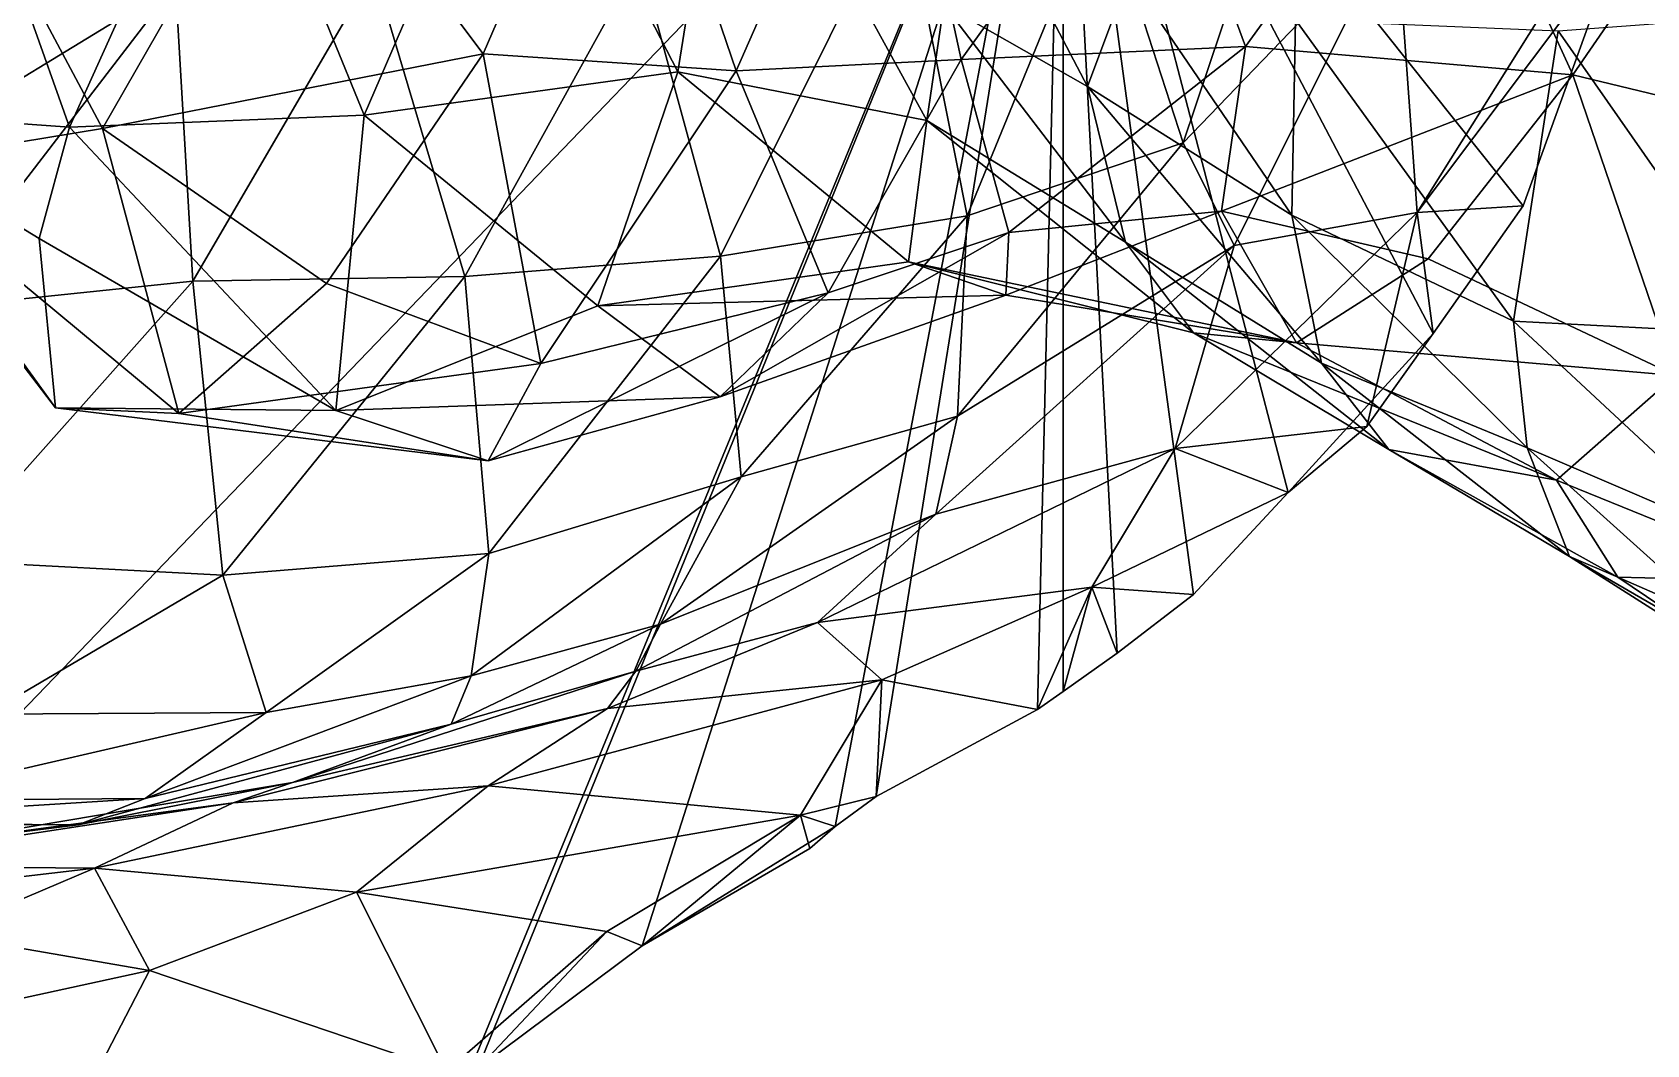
# Model space of a CAD drawing. Extents: x 373697 to 374058, y 6959904 to 6960301.
# Drawn here: x 373975.52 to 373998.59, y 6959944.92 to 6959959.4 of the extents above; entities that cross this region are included whole.
import ezdxf

# ---------------------------------------------------------------- set-up
doc = ezdxf.new("R2010")
doc.units = 0
doc.layers.add('Bht_Fk', color=7, linetype='CONTINUOUS')

msp = doc.modelspace()

# ---------------------------------------------------------------- linework, layer by layer
at = {"layer": 'Bht_Fk'}
for points in [[(373981.707, 6959944.401, 231.517), (373960.915, 6959934.672, 231.517), (373990.247, 6959965.161, 231.517)], [(373960.915, 6959965.161, 231.517), (373990.247, 6959965.161, 231.517), (373960.915, 6959934.672, 231.517)], [(373981.882, 6959944.582, 231.517), (373981.707, 6959944.401, 231.517), (373990.247, 6959965.161, 231.517)], [(373984.233, 6959946.336, 231.517), (373981.882, 6959944.582, 231.517), (373990.247, 6959965.161, 231.517)], [(373986.992, 6959948.041, 231.517), (373984.233, 6959946.336, 231.517), (373990.247, 6959965.161, 231.517)], [(373987.578, 6959948.47, 231.517), (373986.992, 6959948.041, 231.517), (373990.247, 6959965.161, 231.517)], [(373989.882, 6959949.716, 231.517), (373987.578, 6959948.47, 231.517), (373990.247, 6959965.161, 231.517)], [(373990.247, 6959949.975, 231.517), (373989.882, 6959949.716, 231.517), (373990.247, 6959965.161, 231.517)], [(373990.247, 6959965.161, 231.517), (373991.02, 6959950.522, 231.517), (373990.247, 6959949.975, 231.517)], [(373990.247, 6959965.161, 231.517), (373992.109, 6959951.359, 231.517), (373991.02, 6959950.522, 231.517)], [(373990.247, 6959965.161, 231.517), (373993.466, 6959952.818, 231.517), (373992.109, 6959951.359, 231.517)], [(373990.247, 6959965.161, 231.517), (373995.536, 6959955.089, 231.517), (373993.466, 6959952.818, 231.517)], [(373990.247, 6959965.161, 231.517), (373996.822, 6959956.917, 231.517), (373995.536, 6959955.089, 231.517)], [(373990.247, 6959965.161, 231.517), (373998.159, 6959960.611, 231.517), (373996.822, 6959956.917, 231.517)], [(373985.575, 6959958.845, 177.245), (373987.752, 6959963.792, 179.21), (373983.938, 6959963.659, 176.45)], [(373988.792, 6959959.007, 179.897), (373987.752, 6959963.792, 179.21), (373985.575, 6959958.845, 177.245)], [(373991.521, 6959962.805, 181.962), (373987.752, 6959963.792, 179.21), (373988.792, 6959959.007, 179.897)], [(373981.958, 6959959.089, 174.892), (373983.938, 6959963.659, 176.45), (373979.221, 6959962.734, 173.746)], [(373983.938, 6959963.659, 176.45), (373981.958, 6959959.089, 174.892), (373985.575, 6959958.845, 177.245)], [(373988.008, 6959963.552, 189.743), (373991.186, 6959960.201, 192.263), (373990.595, 6959958.619, 190.339)], [(373988.543, 6959959.789, 188.11), (373988.008, 6959963.552, 189.743), (373990.595, 6959958.619, 190.339)], [(373982.448, 6959963.285, 182.845), (373980.26, 6959958.212, 180.808), (373978.294, 6959963.018, 180.116)], [(373984.741, 6959958.833, 183.594), (373980.26, 6959958.212, 180.808), (373982.448, 6959963.285, 182.845)], [(373985.457, 6959963.32, 185.666), (373984.741, 6959958.833, 183.594), (373982.448, 6959963.285, 182.845)], [(373985.457, 6959963.32, 185.666), (373988.3, 6959958.136, 186.409), (373984.741, 6959958.833, 183.594)], [(373988.3, 6959958.136, 186.409), (373985.457, 6959963.32, 185.666), (373988.543, 6959959.789, 188.11)], [(373974.282, 6959962.989, 177.266), (373976.045, 6959958.038, 178.247), (373972.589, 6959958.288, 175.048)], [(373978.294, 6959963.018, 180.116), (373976.045, 6959958.038, 178.247), (373974.282, 6959962.989, 177.266)], [(373978.294, 6959963.018, 180.116), (373980.26, 6959958.212, 180.808), (373976.045, 6959958.038, 178.247)], [(373991.521, 6959962.805, 181.962), (373988.792, 6959959.007, 179.897), (373992.854, 6959959.191, 183.073)], [(373991.521, 6959962.805, 181.962), (373992.854, 6959959.191, 183.073), (373995.606, 6959963.001, 184.409)], [(373995.606, 6959963.001, 184.409), (373992.854, 6959959.191, 183.073), (373997.534, 6959958.789, 185.721)], [(373995.606, 6959963.001, 184.409), (373997.534, 6959958.789, 185.721), (374000.427, 6959962.997, 186.772)], [(373997.534, 6959958.789, 185.721), (374001.858, 6959957.746, 187.777), (374000.427, 6959962.997, 186.772)], [(373974.313, 6959962.152, 172.767), (373976.517, 6959958.021, 172.952), (373979.221, 6959962.734, 173.746)], [(373976.517, 6959958.021, 172.952), (373981.958, 6959959.089, 174.892), (373979.221, 6959962.734, 173.746)], [(373973.329, 6959957.496, 173.195), (373976.517, 6959958.021, 172.952), (373974.313, 6959962.152, 172.767)], [(373972.588, 6959961.813, 209.282), (373973.542, 6959957.628, 211.229), (373975.783, 6959961.752, 211.858)], [(373973.542, 6959957.628, 211.229), (373977.56, 6959960.086, 213.742), (373975.783, 6959961.752, 211.858)], [(373985.349, 6959956.196, 220.639), (373987.952, 6959961.428, 221.685), (373984.197, 6959960.431, 218.722)], [(373988.876, 6959956.77, 223.737), (373987.952, 6959961.428, 221.685), (373985.349, 6959956.196, 220.639)], [(373988.876, 6959956.77, 223.737), (373990.788, 6959961.444, 224.338), (373987.952, 6959961.428, 221.685)], [(373991.963, 6959957.817, 226.572), (373990.788, 6959961.444, 224.338), (373988.876, 6959956.77, 223.737)], [(373991.963, 6959957.817, 226.572), (373993.228, 6959961.577, 226.732), (373990.788, 6959961.444, 224.338)], [(373993.228, 6959961.577, 226.732), (373991.963, 6959957.817, 226.572), (373995.009, 6959960.98, 228.638)], [(373991.963, 6959957.817, 226.572), (373992.692, 6959956.348, 228.133), (373995.009, 6959960.98, 228.638)], [(373995.009, 6959960.98, 228.638), (373992.692, 6959956.348, 228.133), (373995.31, 6959956.821, 230.369)], [(373995.009, 6959960.98, 228.638), (373995.31, 6959956.821, 230.369), (373998.018, 6959961.148, 231.257)], [(373998.018, 6959961.148, 231.257), (373995.31, 6959956.821, 230.369), (373998.159, 6959960.611, 231.517)], [(373996.822, 6959956.917, 231.517), (373998.159, 6959960.611, 231.517), (373995.31, 6959956.821, 230.369)], [(373977.56, 6959960.086, 213.742), (373977.809, 6959955.839, 215.018), (373980.398, 6959960.277, 215.905)], [(373977.809, 6959955.839, 215.018), (373981.699, 6959955.904, 217.825), (373980.398, 6959960.277, 215.905)], [(373981.699, 6959955.904, 217.825), (373984.197, 6959960.431, 218.722), (373980.398, 6959960.277, 215.905)], [(373985.349, 6959956.196, 220.639), (373984.197, 6959960.431, 218.722), (373981.699, 6959955.904, 217.825)], [(373973.542, 6959957.628, 211.229), (373973.996, 6959955.445, 212.352), (373977.56, 6959960.086, 213.742)], [(373977.809, 6959955.839, 215.018), (373977.56, 6959960.086, 213.742), (373973.996, 6959955.445, 212.352)], [(373991.186, 6959960.201, 192.263), (373993.515, 6959956.782, 192.839), (373990.595, 6959958.619, 190.339)], [(373991.186, 6959960.201, 192.263), (373993.567, 6959959.572, 194.504), (373993.515, 6959956.782, 192.839)], [(373988.3, 6959958.136, 186.409), (373988.543, 6959959.789, 188.11), (373991.141, 6959956.398, 188.764)], [(373991.141, 6959956.398, 188.764), (373988.543, 6959959.789, 188.11), (373990.595, 6959958.619, 190.339)], [(373993.515, 6959956.782, 192.839), (373993.567, 6959959.572, 194.504), (373996.683, 6959955.265, 195.167)], [(373996.683, 6959955.265, 195.167), (373993.567, 6959959.572, 194.504), (373997.324, 6959959.416, 197.436)], [(373997.324, 6959959.416, 197.436), (374001.523, 6959959.725, 200.195), (374000.354, 6959955.078, 198.051)], [(374000.354, 6959955.078, 198.051), (373996.683, 6959955.265, 195.167), (373997.324, 6959959.416, 197.436)], [(373989.471, 6959956.535, 181.52), (373992.854, 6959959.191, 183.073), (373988.792, 6959959.007, 179.897)], [(373992.51, 6959956.841, 183.774), (373992.854, 6959959.191, 183.073), (373989.471, 6959956.535, 181.52)], [(373992.854, 6959959.191, 183.073), (373992.51, 6959956.841, 183.774), (373997.534, 6959958.789, 185.721)], [(373979.719, 6959955.807, 174.362), (373981.958, 6959959.089, 174.892), (373976.517, 6959958.021, 172.952)], [(373981.958, 6959959.089, 174.892), (373979.719, 6959955.807, 174.362), (373982.781, 6959954.66, 176.558)], [(373985.575, 6959958.845, 177.245), (373981.958, 6959959.089, 174.892), (373982.781, 6959954.66, 176.558)], [(373986.888, 6959955.673, 179.426), (373988.792, 6959959.007, 179.897), (373985.575, 6959958.845, 177.245)], [(373989.471, 6959956.535, 181.52), (373988.792, 6959959.007, 179.897), (373986.888, 6959955.673, 179.426)], [(373984.741, 6959958.833, 183.594), (373983.598, 6959955.484, 181.393), (373980.26, 6959958.212, 180.808)], [(373986.888, 6959955.673, 179.426), (373985.575, 6959958.845, 177.245), (373982.781, 6959954.66, 176.558)], [(373988.036, 6959956.116, 184.136), (373983.598, 6959955.484, 181.393), (373984.741, 6959958.833, 183.594)], [(373988.3, 6959958.136, 186.409), (373988.036, 6959956.116, 184.136), (373984.741, 6959958.833, 183.594)], [(373995.466, 6959956.156, 185.676), (373997.534, 6959958.789, 185.721), (373992.51, 6959956.841, 183.774)], [(373997.534, 6959958.789, 185.721), (373995.466, 6959956.156, 185.676), (373999, 6959954.489, 187.726)], [(374001.858, 6959957.746, 187.777), (373997.534, 6959958.789, 185.721), (373999, 6959954.489, 187.726)], [(373993.515, 6959956.782, 192.839), (373993.939, 6959954.666, 191.211), (373990.595, 6959958.619, 190.339)], [(373990.595, 6959958.619, 190.339), (373993.939, 6959954.666, 191.211), (373991.141, 6959956.398, 188.764)], [(373975.615, 6959956.447, 177.548), (373975.848, 6959954.027, 175.859), (373972.589, 6959958.288, 175.048)], [(373976.045, 6959958.038, 178.247), (373975.615, 6959956.447, 177.548), (373972.589, 6959958.288, 175.048)], [(373975.848, 6959954.027, 175.859), (373973.329, 6959957.496, 173.195), (373972.589, 6959958.288, 175.048)], [(373980.26, 6959958.212, 180.808), (373979.852, 6959953.988, 178.779), (373976.045, 6959958.038, 178.247)], [(373980.26, 6959958.212, 180.808), (373983.598, 6959955.484, 181.393), (373979.852, 6959953.988, 178.779)], [(373977.611, 6959953.948, 174.665), (373976.517, 6959958.021, 172.952), (373973.329, 6959957.496, 173.195)], [(373979.852, 6959953.988, 178.779), (373975.615, 6959956.447, 177.548), (373976.045, 6959958.038, 178.247)], [(373979.719, 6959955.807, 174.362), (373976.517, 6959958.021, 172.952), (373977.611, 6959953.948, 174.665)], [(373988.3, 6959958.136, 186.409), (373992.109, 6959955.099, 187.415), (373988.036, 6959956.116, 184.136)], [(373992.109, 6959955.099, 187.415), (373988.3, 6959958.136, 186.409), (373991.141, 6959956.398, 188.764)], [(373988.74, 6959953.907, 225.51), (373991.963, 6959957.817, 226.572), (373988.876, 6959956.77, 223.737)], [(373991.963, 6959957.817, 226.572), (373988.74, 6959953.907, 225.51), (373992.692, 6959956.348, 228.133)], [(373975.848, 6959954.027, 175.859), (373977.611, 6959953.948, 174.665), (373973.329, 6959957.496, 173.195)], [(373989.429, 6959955.64, 183.173), (373992.51, 6959956.841, 183.774), (373989.471, 6959956.535, 181.52)], [(373993.581, 6959954.958, 186.135), (373992.51, 6959956.841, 183.774), (373989.429, 6959955.64, 183.173)], [(373994.587, 6959953.763, 231.517), (373995.31, 6959956.821, 230.369), (373991.851, 6959953.447, 229.553)], [(373992.692, 6959956.348, 228.133), (373991.851, 6959953.447, 229.553), (373995.31, 6959956.821, 230.369)], [(373992.51, 6959956.841, 183.774), (373993.581, 6959954.958, 186.135), (373995.466, 6959956.156, 185.676)], [(373995.31, 6959956.821, 230.369), (373994.587, 6959953.763, 231.517), (373995.536, 6959955.089, 231.517)], [(373995.536, 6959955.089, 231.517), (373996.822, 6959956.917, 231.517), (373995.31, 6959956.821, 230.369)], [(373985.644, 6959953.04, 222.586), (373988.876, 6959956.77, 223.737), (373985.349, 6959956.196, 220.639)], [(373985.644, 6959953.04, 222.586), (373988.74, 6959953.907, 225.51), (373988.876, 6959956.77, 223.737)], [(373993.515, 6959956.782, 192.839), (373996.683, 6959955.265, 195.167), (373996.878, 6959953.456, 193.989)], [(373993.939, 6959954.666, 191.211), (373993.515, 6959956.782, 192.839), (373996.878, 6959953.456, 193.989)], [(373975.615, 6959956.447, 177.548), (373979.852, 6959953.988, 178.779), (373975.848, 6959954.027, 175.859)], [(373985.347, 6959954.183, 180.258), (373989.471, 6959956.535, 181.52), (373986.888, 6959955.673, 179.426)], [(373989.429, 6959955.64, 183.173), (373989.471, 6959956.535, 181.52), (373985.347, 6959954.183, 180.258)], [(373988.427, 6959952.509, 226.852), (373991.851, 6959953.447, 229.553), (373992.692, 6959956.348, 228.133)], [(373988.427, 6959952.509, 226.852), (373992.692, 6959956.348, 228.133), (373988.74, 6959953.907, 225.51)], [(373991.141, 6959956.398, 188.764), (373993.939, 6959954.666, 191.211), (373994.905, 6959953.432, 189.823)], [(373992.109, 6959955.099, 187.415), (373991.141, 6959956.398, 188.764), (373994.905, 6959953.432, 189.823)], [(373982.04, 6959951.945, 219.86), (373985.349, 6959956.196, 220.639), (373981.699, 6959955.904, 217.825)], [(373985.644, 6959953.04, 222.586), (373985.349, 6959956.196, 220.639), (373982.04, 6959951.945, 219.86)], [(373988.036, 6959956.116, 184.136), (373989.429, 6959955.64, 183.173), (373983.598, 6959955.484, 181.393)], [(373993.581, 6959954.958, 186.135), (373988.036, 6959956.116, 184.136), (373992.109, 6959955.099, 187.415)], [(373988.036, 6959956.116, 184.136), (373993.581, 6959954.958, 186.135), (373989.429, 6959955.64, 183.173)], [(373995.466, 6959956.156, 185.676), (373993.581, 6959954.958, 186.135), (373999, 6959954.489, 187.726)], [(373977.809, 6959955.839, 215.018), (373978.239, 6959951.638, 217.083), (373981.699, 6959955.904, 217.825)], [(373978.239, 6959951.638, 217.083), (373982.04, 6959951.945, 219.86), (373981.699, 6959955.904, 217.825)], [(373974.257, 6959951.845, 214.262), (373977.809, 6959955.839, 215.018), (373973.996, 6959955.445, 212.352)], [(373974.257, 6959951.845, 214.262), (373978.239, 6959951.638, 217.083), (373977.809, 6959955.839, 215.018)], [(373982.781, 6959954.66, 176.558), (373979.719, 6959955.807, 174.362), (373977.611, 6959953.948, 174.665)], [(373986.888, 6959955.673, 179.426), (373982.781, 6959954.66, 176.558), (373982.029, 6959953.271, 177.616)], [(373985.347, 6959954.183, 180.258), (373986.888, 6959955.673, 179.426), (373982.029, 6959953.271, 177.616)], [(373983.598, 6959955.484, 181.393), (373985.347, 6959954.183, 180.258), (373979.852, 6959953.988, 178.779)], [(373983.598, 6959955.484, 181.393), (373989.429, 6959955.64, 183.173), (373985.347, 6959954.183, 180.258)], [(374000.125, 6959952.067, 196.3), (373996.683, 6959955.265, 195.167), (374000.354, 6959955.078, 198.051)], [(373996.878, 6959953.456, 193.989), (373996.683, 6959955.265, 195.167), (374000.125, 6959952.067, 196.3)], [(373997.297, 6959952.996, 188.618), (373992.109, 6959955.099, 187.415), (373994.905, 6959953.432, 189.823)], [(373997.297, 6959952.996, 188.618), (373993.581, 6959954.958, 186.135), (373992.109, 6959955.099, 187.415)], [(373993.466, 6959952.818, 231.517), (373995.536, 6959955.089, 231.517), (373994.587, 6959953.763, 231.517)], [(373993.581, 6959954.958, 186.135), (373997.297, 6959952.996, 188.618), (373999, 6959954.489, 187.726)], [(373982.029, 6959953.271, 177.616), (373982.781, 6959954.66, 176.558), (373977.611, 6959953.948, 174.665)], [(373993.939, 6959954.666, 191.211), (373996.878, 6959953.456, 193.989), (373997.484, 6959951.903, 192.544)], [(373993.939, 6959954.666, 191.211), (373997.484, 6959951.903, 192.544), (373994.905, 6959953.432, 189.823)], [(374000.877, 6959951.54, 190.014), (373999, 6959954.489, 187.726), (373997.297, 6959952.996, 188.618)], [(373985.347, 6959954.183, 180.258), (373982.029, 6959953.271, 177.616), (373979.852, 6959953.988, 178.779)], [(373979.852, 6959953.988, 178.779), (373982.029, 6959953.271, 177.616), (373975.848, 6959954.027, 175.859)], [(373982.029, 6959953.271, 177.616), (373977.611, 6959953.948, 174.665), (373975.848, 6959954.027, 175.859)], [(373984.492, 6959950.936, 223.962), (373988.74, 6959953.907, 225.51), (373985.644, 6959953.04, 222.586)], [(373988.427, 6959952.509, 226.852), (373988.74, 6959953.907, 225.51), (373984.492, 6959950.936, 223.962)], [(373993.466, 6959952.818, 231.517), (373994.587, 6959953.763, 231.517), (373991.851, 6959953.447, 229.553)], [(373991.851, 6959953.447, 229.553), (373986.739, 6959950.96, 227.577), (373990.66, 6959951.465, 230.517)], [(373986.739, 6959950.96, 227.577), (373991.851, 6959953.447, 229.553), (373988.427, 6959952.509, 226.852)], [(373990.66, 6959951.465, 230.517), (373993.466, 6959952.818, 231.517), (373991.851, 6959953.447, 229.553)], [(373998.178, 6959951.606, 190.55), (373994.905, 6959953.432, 189.823), (373997.484, 6959951.903, 192.544)], [(373998.178, 6959951.606, 190.55), (373997.297, 6959952.996, 188.618), (373994.905, 6959953.432, 189.823)], [(374000.633, 6959950.076, 194.7), (373997.484, 6959951.903, 192.544), (373996.878, 6959953.456, 193.989)], [(374000.633, 6959950.076, 194.7), (373996.878, 6959953.456, 193.989), (374000.125, 6959952.067, 196.3)], [(373981.786, 6959950.195, 221.46), (373985.644, 6959953.04, 222.586), (373982.04, 6959951.945, 219.86)], [(373985.644, 6959953.04, 222.586), (373981.786, 6959950.195, 221.46), (373984.492, 6959950.936, 223.962)], [(373997.297, 6959952.996, 188.618), (373998.178, 6959951.606, 190.55), (374000.877, 6959951.54, 190.014)], [(373992.109, 6959951.359, 231.517), (373993.466, 6959952.818, 231.517), (373990.66, 6959951.465, 230.517)], [(373984.142, 6959950.263, 225.521), (373988.427, 6959952.509, 226.852), (373984.492, 6959950.936, 223.962)], [(373984.142, 6959950.263, 225.521), (373986.739, 6959950.96, 227.577), (373988.427, 6959952.509, 226.852)], [(373974.257, 6959951.845, 214.262), (373974.862, 6959949.647, 216.369), (373978.239, 6959951.638, 217.083)], [(373978.858, 6959949.675, 219.222), (373982.04, 6959951.945, 219.86), (373978.239, 6959951.638, 217.083)], [(373978.858, 6959949.675, 219.222), (373981.786, 6959950.195, 221.46), (373982.04, 6959951.945, 219.86)], [(374000.633, 6959950.076, 194.7), (374001.805, 6959949.157, 193.224), (373997.484, 6959951.903, 192.544)], [(373998.178, 6959951.606, 190.55), (373997.484, 6959951.903, 192.544), (374001.805, 6959949.157, 193.224)], [(373974.862, 6959949.647, 216.369), (373978.858, 6959949.675, 219.222), (373978.239, 6959951.638, 217.083)], [(374003.544, 6959949.257, 192.103), (373998.178, 6959951.606, 190.55), (374001.805, 6959949.157, 193.224)], [(374000.877, 6959951.54, 190.014), (373998.178, 6959951.606, 190.55), (374003.544, 6959949.257, 192.103)], [(373986.739, 6959950.96, 227.577), (373987.658, 6959950.141, 229.847), (373990.66, 6959951.465, 230.517)], [(373989.882, 6959949.716, 231.517), (373990.66, 6959951.465, 230.517), (373987.658, 6959950.141, 229.847)], [(373990.247, 6959949.975, 231.517), (373990.66, 6959951.465, 230.517), (373989.882, 6959949.716, 231.517)], [(373991.02, 6959950.522, 231.517), (373990.66, 6959951.465, 230.517), (373990.247, 6959949.975, 231.517)], [(373992.109, 6959951.359, 231.517), (373990.66, 6959951.465, 230.517), (373991.02, 6959950.522, 231.517)], [(373981.501, 6959949.507, 223.054), (373984.492, 6959950.936, 223.962), (373981.786, 6959950.195, 221.46)], [(373981.501, 6959949.507, 223.054), (373984.142, 6959950.263, 225.521), (373984.492, 6959950.936, 223.962)], [(373986.739, 6959950.96, 227.577), (373983.738, 6959949.728, 227.073), (373987.658, 6959950.141, 229.847)], [(373984.142, 6959950.263, 225.521), (373983.738, 6959949.728, 227.073), (373986.739, 6959950.96, 227.577)], [(373977.128, 6959948.442, 220.178), (373981.786, 6959950.195, 221.46), (373978.858, 6959949.675, 219.222)], [(373977.128, 6959948.442, 220.178), (373981.501, 6959949.507, 223.054), (373981.786, 6959950.195, 221.46)], [(373979.236, 6959948.673, 223.957), (373984.142, 6959950.263, 225.521), (373981.501, 6959949.507, 223.054)], [(373984.142, 6959950.263, 225.521), (373979.236, 6959948.673, 223.957), (373983.738, 6959949.728, 227.073)], [(373987.658, 6959950.141, 229.847), (373982.029, 6959948.626, 228.253), (373986.492, 6959948.204, 231.188)], [(373987.658, 6959950.141, 229.847), (373983.738, 6959949.728, 227.073), (373982.029, 6959948.626, 228.253)], [(373987.578, 6959948.47, 231.517), (373987.658, 6959950.141, 229.847), (373986.492, 6959948.204, 231.188)], [(373987.658, 6959950.141, 229.847), (373987.578, 6959948.47, 231.517), (373989.882, 6959949.716, 231.517)], [(373973.417, 6959948.416, 217.438), (373978.858, 6959949.675, 219.222), (373974.862, 6959949.647, 216.369)], [(373973.417, 6959948.416, 217.438), (373977.128, 6959948.442, 220.178), (373978.858, 6959949.675, 219.222)], [(373982.029, 6959948.626, 228.253), (373983.738, 6959949.728, 227.073), (373978.385, 6959948.382, 225.4)], [(373983.738, 6959949.728, 227.073), (373979.236, 6959948.673, 223.957), (373978.385, 6959948.382, 225.4)], [(373981.501, 6959949.507, 223.054), (373977.128, 6959948.442, 220.178), (373976.173, 6959948.067, 221.487)], [(373979.236, 6959948.673, 223.957), (373981.501, 6959949.507, 223.054), (373976.173, 6959948.067, 221.487)], [(373978.385, 6959948.382, 225.4), (373979.236, 6959948.673, 223.957), (373974.137, 6959947.814, 222.591)], [(373979.236, 6959948.673, 223.957), (373976.173, 6959948.067, 221.487), (373974.137, 6959947.814, 222.591)], [(373982.029, 6959948.626, 228.253), (373976.402, 6959947.448, 226.657), (373980.149, 6959947.105, 229.202)], [(373982.029, 6959948.626, 228.253), (373978.385, 6959948.382, 225.4), (373976.402, 6959947.448, 226.657)], [(373986.492, 6959948.204, 231.188), (373982.029, 6959948.626, 228.253), (373980.149, 6959947.105, 229.202)], [(373971.201, 6959948.071, 218.254), (373977.128, 6959948.442, 220.178), (373973.417, 6959948.416, 217.438)], [(373976.173, 6959948.067, 221.487), (373977.128, 6959948.442, 220.178), (373971.201, 6959948.071, 218.254)], [(373976.402, 6959947.448, 226.657), (373978.385, 6959948.382, 225.4), (373972.481, 6959947.482, 223.82)], [(373978.385, 6959948.382, 225.4), (373974.137, 6959947.814, 222.591), (373972.481, 6959947.482, 223.82)], [(373987.578, 6959948.47, 231.517), (373986.492, 6959948.204, 231.188), (373986.992, 6959948.041, 231.517)], [(373974.137, 6959947.814, 222.591), (373976.173, 6959948.067, 221.487), (373969.571, 6959948.114, 219.477)], [(373976.173, 6959948.067, 221.487), (373971.201, 6959948.071, 218.254), (373969.571, 6959948.114, 219.477)], [(373983.726, 6959946.544, 231.22), (373986.492, 6959948.204, 231.188), (373980.149, 6959947.105, 229.202)], [(373983.726, 6959946.544, 231.22), (373984.233, 6959946.336, 231.517), (373986.492, 6959948.204, 231.188)], [(373984.233, 6959946.336, 231.517), (373986.63, 6959947.727, 231.517), (373986.492, 6959948.204, 231.188)], [(373986.992, 6959948.041, 231.517), (373986.63, 6959947.727, 231.517), (373984.233, 6959946.336, 231.517)], [(373986.992, 6959948.041, 231.517), (373986.492, 6959948.204, 231.188), (373986.63, 6959947.727, 231.517)], [(373976.402, 6959947.448, 226.657), (373972.481, 6959947.482, 223.82), (373971.237, 6959946.842, 224.781)], [(373974.186, 6959946.506, 226.78), (373976.402, 6959947.448, 226.657), (373971.237, 6959946.842, 224.781)], [(373976.402, 6959947.448, 226.657), (373974.186, 6959946.506, 226.78), (373977.19, 6959945.987, 228.766)], [(373976.402, 6959947.448, 226.657), (373977.19, 6959945.987, 228.766), (373980.149, 6959947.105, 229.202)], [(373981.435, 6959944.546, 231.366), (373980.149, 6959947.105, 229.202), (373977.19, 6959945.987, 228.766)], [(373980.149, 6959947.105, 229.202), (373981.435, 6959944.546, 231.366), (373983.726, 6959946.544, 231.22)], [(373977.19, 6959945.987, 228.766), (373974.186, 6959946.506, 226.78), (373972.178, 6959944.892, 227.153)], [(373981.435, 6959944.546, 231.366), (373981.882, 6959944.582, 231.517), (373983.726, 6959946.544, 231.22)], [(373981.882, 6959944.582, 231.517), (373984.233, 6959946.336, 231.517), (373983.726, 6959946.544, 231.22)], [(373977.19, 6959945.987, 228.766), (373972.178, 6959944.892, 227.153), (373975.907, 6959943.51, 229.544)], [(373981.435, 6959944.546, 231.366), (373977.19, 6959945.987, 228.766), (373975.907, 6959943.51, 229.544)]]:
    msp.add_3dface(points, dxfattribs=at)

doc.saveas('drawing.dxf')
